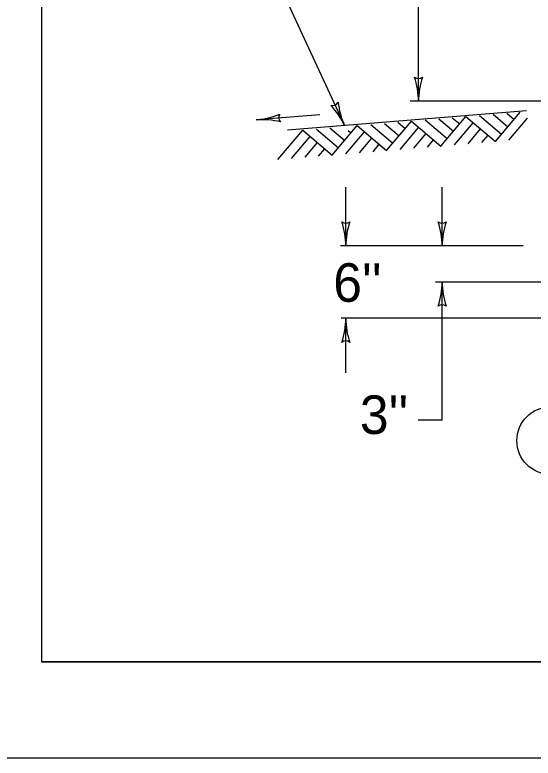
# Model space of a CAD drawing. Extents: x 1000 to 1036.3, y 1000 to 1022.
# Drawn here: x 1006.862 to 1009.549, y 1000 to 1003.853 of the extents above; entities that cross this region are included whole.
import ezdxf

# ---------------------------------------------------------------- set-up
doc = ezdxf.new("R2010")
doc.units = 0
for name, color, linetype in [('Level 1', 7, 'Continuous'), ('Level 10', 7, 'Continuous'), ('Level 11', 7, 'Continuous')]:
    doc.layers.add(name, color=color, linetype=linetype)

msp = doc.modelspace()

# ---------------------------------------------------------------- linework, layer by layer
at = {"layer": 'Level 1'}
for p, q in [((1008.0499, 1004.4009), (1008.5713, 1003.2786)), ((1008.9543, 1003.405), (1008.9543, 1003.9016)), ((1009.7918, 1003.405), (1008.9106, 1003.405)), ((1008.4422, 1003.3346), (1008.1124, 1003.308)), ((1009.514, 1003.3546), (1008.2753, 1003.2547)), ((1009.2706, 1003.3314), (1009.3851, 1003.2345)), ((1009.341, 1003.3373), (1009.4173, 1003.2727)), ((1009.3528, 1003.1963), (1009.482, 1003.349)), ((1009.3528, 1003.1963), (1009.482, 1003.349)), ((1009.4114, 1003.3432), (1009.4496, 1003.3108)), ((1008.7773, 1003.2903), (1008.8535, 1003.2257)), ((1008.789, 1003.1493), (1008.9182, 1003.302)), ((1008.789, 1003.1493), (1008.9182, 1003.302)), ((1008.8477, 1003.2962), (1008.8858, 1003.2639)), ((1008.9182, 1003.302), (1009.0708, 1003.1728)), ((1008.9182, 1003.302), (1009.0708, 1003.1728)), ((1008.9887, 1003.3079), (1009.1032, 1003.211)), ((1009.0591, 1003.3138), (1009.1355, 1003.2492)), ((1009.0708, 1003.1728), (1009.2, 1003.3255)), ((1009.1296, 1003.3197), (1009.1678, 1003.2874)), ((1009.1413, 1003.1788), (1009.2383, 1003.2933)), ((1009.2, 1003.3255), (1009.3528, 1003.1963)), ((1009.4232, 1003.2023), (1009.5201, 1003.3168)), ((1009.4233, 1003.2023), (1009.5201, 1003.3168)), ((1008.2252, 1003.1024), (1008.3543, 1003.2551)), ((1008.3543, 1003.2551), (1008.507, 1003.1258)), ((1008.4248, 1003.2609), (1008.5394, 1003.164)), ((1008.4953, 1003.2668), (1008.5717, 1003.2022)), ((1008.507, 1003.1258), (1008.6363, 1003.2786)), ((1008.5889, 1003.2531), (1008.6039, 1003.2404)), ((1008.6363, 1003.2786), (1008.789, 1003.1493)), ((1008.7068, 1003.2844), (1008.8213, 1003.1875)), ((1008.8594, 1003.1553), (1008.9563, 1003.2698)), ((1008.8595, 1003.1553), (1008.9563, 1003.2698)), ((1009.2118, 1003.1846), (1009.2764, 1003.261)), ((1008.2957, 1003.1083), (1008.3925, 1003.2228)), ((1008.5776, 1003.1318), (1008.6744, 1003.2463)), ((1008.648, 1003.1376), (1008.7126, 1003.214)), ((1008.9298, 1003.1611), (1008.9944, 1003.2375)), ((1008.9299, 1003.1611), (1008.9944, 1003.2375)), ((1009.2823, 1003.1905), (1009.3146, 1003.2286)), ((1008.3661, 1003.1142), (1008.4307, 1003.1905)), ((1008.7185, 1003.1435), (1008.7508, 1003.1817)), ((1009.0003, 1003.167), (1009.0327, 1003.2052)), ((1009.0003, 1003.167), (1009.0327, 1003.2052)), ((1008.4365, 1003.12), (1008.4689, 1003.1582)), ((1008.5772, 1002.655), (1008.5772, 1002.96)), ((1009.0772, 1002.655), (1009.0772, 1002.96)), ((1009.497, 1002.655), (1008.5502, 1002.655)), ((1009.7874, 1002.4675), (1009.0423, 1002.4675)), ((1009.0772, 1001.7513), (1009.0772, 1002.4675)), ((1009.6618, 1002.28), (1008.5528, 1002.28)), ((1008.5772, 1001.9979), (1008.5772, 1002.28)), ((1009.0772, 1001.7513), (1008.9522, 1001.7513))]:
    msp.add_line(p, q, dxfattribs=at)
msp.add_circle((1009.6393, 1001.6457), 0.175, dxfattribs=at)
for centre, radius, start, end in [((1008.9544, 1003.5537), 0.0313, 228.7746, 310.8913), ((1008.5634, 1003.405), 0.3909, 0, 18.6688), ((1009.3453, 1003.405), 0.3909, 161.3472, 179.9939), ((1008.5087, 1003.4134), 0.0313, 253.6934, 335.8101), ((1008.2168, 1003.1139), 0.3909, 24.9188, 43.5876), ((1008.9259, 1003.4433), 0.3909, 186.2659, 204.9127), ((1008.5634, 1003.405), 0.3909, 359.9878, 0), ((1008.081, 1003.6977), 0.3909, 274.609, 293.2778), ((1008.2606, 1003.3199), 0.0313, 143.3836, 225.5003), ((1008.081, 1003.6977), 0.3909, 274.5968, 274.609), ((1008.1438, 1002.9183), 0.3909, 75.9562, 94.6029), ((1008.2168, 1003.1139), 0.3909, 24.9065, 24.9188), ((1008.5772, 1002.8035), 0.0312, 228.7746, 310.8913), ((1008.1865, 1002.655), 0.3906, 0, 18.6688), ((1008.9678, 1002.655), 0.3906, 161.3472, 179.9939), ((1009.0772, 1002.8035), 0.0312, 228.7746, 310.8913), ((1008.6865, 1002.655), 0.3906, 0, 18.6688), ((1009.4678, 1002.655), 0.3906, 161.3472, 179.9939), ((1008.1865, 1002.655), 0.3906, 359.9878, 0), ((1008.6865, 1002.655), 0.3906, 359.9878, 0), ((1008.6865, 1002.4675), 0.3906, 341.3472, 359.9939), ((1009.4678, 1002.4675), 0.3906, 179.9878, 180), ((1009.4678, 1002.4675), 0.3906, 180, 198.6688), ((1009.0771, 1002.319), 0.0312, 48.7746, 130.8913), ((1008.1865, 1002.28), 0.3906, 341.3472, 359.9939), ((1008.9678, 1002.28), 0.3906, 179.9878, 180), ((1008.9678, 1002.28), 0.3906, 180, 198.6688), ((1008.5771, 1002.1315), 0.0312, 48.7746, 130.8913)]:
    msp.add_arc(centre, radius, start, end, dxfattribs=at)
at = {"layer": 'Level 10'}
for p, q in [((1007, 1021.5), (1007, 1000.5)), ((1035.5, 1000.5), (1007, 1000.5)), ((1036, 1000), (1000, 1000))]:
    msp.add_line(p, q, dxfattribs=at)
at = {"layer": 'Level 11'}
msp.add_lwpolyline([(1007, 1000.5), (1035.5, 1000.5), (1035.5, 1021.5), (1007, 1021.5)], close=True, dxfattribs=at)

# ---------------------------------------------------------------- texts
at = {"layer": 'Level 1'}
for s, p in [("6''", (1008.5124, 1002.3653)), ("3''", (1008.6504, 1001.6802))]:
    msp.add_text(s, height=0.2, dxfattribs=at).set_placement(p)

doc.saveas('drawing.dxf')
